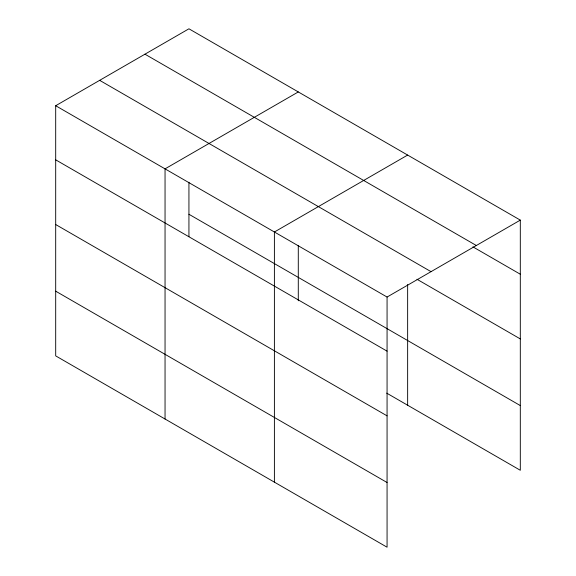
<?xml version="1.0" encoding="UTF-8"?>
<svg xmlns="http://www.w3.org/2000/svg" width="576" height="576" viewBox="0 0 576 576"><rect width="100%" height="100%" fill="white"/><g stroke="black" fill="none" stroke-linecap="round" stroke-linejoin="round"><path stroke-width="0.86" d="M55.692 105.725L387.065 297.043L387.065 547.2L55.692 355.882L55.692 105.725L188.935 28.8L520.308 220.118L520.308 470.275L386.705 393.134M298.289 91.937L165.046 168.862L165.046 419.018M407.642 155.074L274.399 231.998L274.399 482.148M387.065 297.043L520.308 220.118M144.965 54.187L476.338 245.506M472.91 246.859L520.308 274.226M99.662 80.338L431.035 271.663M416.966 279.259L520.308 338.926M188.935 214.258L520.308 405.576M55.692 159.833L387.065 351.151M55.692 224.532L387.065 415.85M55.692 291.182L387.065 482.508M407.642 284.537L407.642 405.223M298.289 245.398L298.289 300.758M188.935 182.261L188.935 236.722"/></g></svg>
